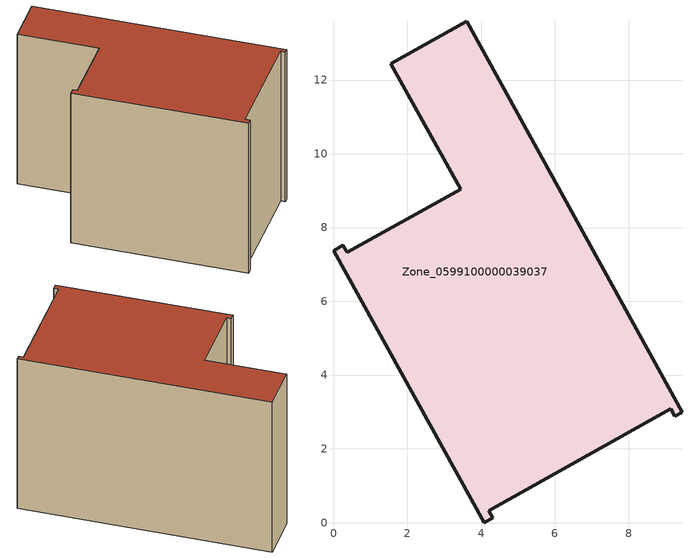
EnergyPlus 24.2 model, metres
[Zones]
Zone_0599100000039037
 floor ground (C_G): 3.61,13.59 9.45,3 9.26,2.89 9.15,3.09 4.21,0.33 4.32,0.13 4.09,0 0,7.38 0.26,7.52 0.37,7.33 3.45,9.04 1.56,12.44 z0
 wall outside (C_F): 4.09,0 4.32,0.13 4.21,0.33 9.15,3.09 9.26,2.89 9.45,3 3.61,13.59 1.56,12.44 3.45,9.04 0.37,7.33 0.26,7.52 0,7.38 4.09,0 z0:8.28
 roof outside (C_R): 3.45,9.04 0.37,7.33 0.26,7.52 0,7.38 4.09,0 4.32,0.13 4.21,0.33 9.15,3.09 9.26,2.89 9.45,3 3.61,13.59 1.56,12.44 z8.28
[BUILDING]
Pand.0599100000039037: North Axis=0; Terrain=City; Loads Convergence Tolerance Value=0.04; Temperature Convergence Tolerance Value=0.4; Solar Distribution=FullExterior; Maximum Number of Warmup Days=25; Minimum Number of Warmup Days=1
[Site:Location]
Rotterdam.The.Hague.AP_ZH_NLD Design_Conditions: Latitude=51.96; Longitude=4.45; Time Zone=1; Elevation=-4.5
[SITE:GROUNDTEMPERATURE:BUILDINGSURFACE]
18, 18, 18, 18, 18, 18, 18, 18, 18, 18, 18, 18
[MATERIAL] Thermal Absorptance=0.9; Solar Absorptance=0.7; Visible Absorptance=0.7
Name | Roughness | Thickness | Conductivity | Density | Specific Heat
G.TI.1965-1974 | MediumSmooth | 0.15 | 0.882353 | 540 | 1210
F.TI.1965-1974 | Rough | 0.3 | 0.697674 | 1920 | 840
R.TI.1965-1974 | MediumRough | 0.2 | 0.232558 | 1500 | 1000
[CONSTRUCTION]
C_G: G.TI.1965-1974
C_F: F.TI.1965-1974
C_R: R.TI.1965-1974
[ZONE]
Zone_0599100000039037: Type=1; Multiplier=1; Ceiling Height=Autocalculate; Volume=Autocalculate; Floor Area=autocalculate; Part of Total Floor Area=Yes
[ZONEINFILTRATION:DESIGNFLOWRATE]
Infil_Zone_0599100000039037: Zone or ZoneList or Space or SpaceList=Zone_0599100000039037; Schedule=AlwaysOn; Design Flow Rate Calculation Method=Flow/Area; Flow Rate per Floor Area=0.003; Constant Term Coefficient=1; Temperature Term Coefficient=0; Velocity Term Coefficient=0; Velocity Squared Term Coefficient=0
[HVACTEMPLATE:ZONE:IDEALLOADSAIRSYSTEM]
Zone_0599100000039037: Maximum Heating Supply Air Temperature=50; Minimum Cooling Supply Air Temperature=13; Maximum Heating Supply Air Humidity Ratio=0.0156; Minimum Cooling Supply Air Humidity Ratio=0.0077; Heating Limit=NoLimit; Cooling Limit=NoLimit; Dehumidification Control Type=ConstantSensibleHeatRatio; Cooling Sensible Heat Ratio=0.7; Dehumidification Setpoint=60; Humidification Control Type=None; Humidification Setpoint=30; Outdoor Air Method=None; Outdoor Air Flow Rate per Person=0.00944; Outdoor Air Flow Rate per Zone Floor Area=0; Outdoor Air Flow Rate per Zone=0; Demand Controlled Ventilation Type=None; Outdoor Air Economizer Type=NoEconomizer; Heat Recovery Type=None; Sensible Heat Recovery Effectiveness=0.7; Latent Heat Recovery Effectiveness=0.65
[ZONECONTROL:THERMOSTAT]
ThermostatControl_Zone_0599100000039037: Zone or ZoneList=Zone_0599100000039037; Control Type Schedule=DualSetpointControlType; Control 1=Thermostat_Zone_0599100000039037; Temperature Difference Between Cutout And Setpoint=0
[THERMOSTATSETPOINT:DUALSETPOINT]
Thermostat_Zone_0599100000039037: Heating Setpoint Temperature Schedule=HeatingSetpoint_Zone_0599100000039037; Cooling Setpoint Temperature Schedule=CoolingSetpoint_Zone_0599100000039037
[SCHEDULE:COMPACT]
HeatingSetpoint_Zone_0599100000039037: Through: 12/31, For: AllDays, Until: 24:00, 21
CoolingSetpoint_Zone_0599100000039037: Through: 12/31, For: AllDays, Until: 24:00, 24
DualSetpointControlType: Through: 12/31, For: AllDays, Until: 24:00, 4
AlwaysOn: Through: 12/31, For: AllDays, Until: 24:00, 1
